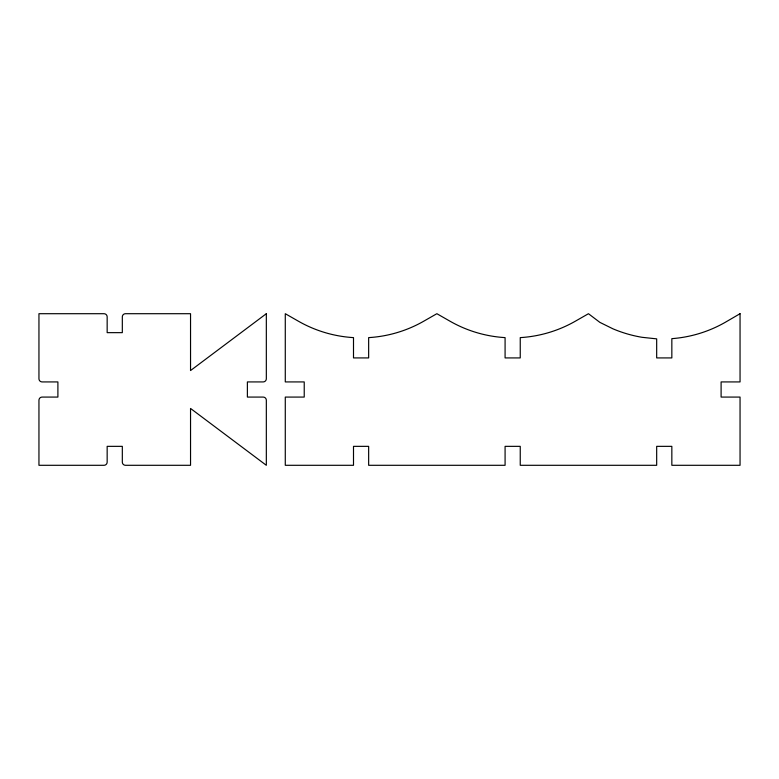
<?xml version="1.0" encoding="UTF-8"?>
<svg xmlns="http://www.w3.org/2000/svg" width="779" height="779" viewBox="0 0 779 779"><rect width="100%" height="100%" fill="white"/><g stroke="black" fill="none" stroke-linecap="round" stroke-linejoin="round"><path stroke-width="1.17" d="M266.33 313.703L190.543 370.551L190.543 313.703L125.477 313.703A3.155 3.155 0 0 0 122.322 316.868L122.322 332.652L107.161 332.652L107.161 316.868A3.155 3.155 0 0 0 104.006 313.703L38.95 313.703L38.95 378.76A3.155 3.155 0 0 0 42.105 381.924L57.899 381.924L57.899 397.076L42.105 397.076A3.155 3.155 0 0 0 38.95 400.24L38.95 465.297L104.006 465.297A3.155 3.155 0 0 0 107.161 462.132L107.161 446.348L122.322 446.348L122.322 462.132A3.155 3.155 0 0 0 125.477 465.297L190.543 465.297L190.543 408.449L266.33 465.297L266.33 400.24A3.155 3.155 0 0 0 263.175 397.076L247.381 397.076L247.381 381.924L263.175 381.924A3.155 3.155 0 0 0 266.33 378.76L266.33 313.703M740.05 313.703L725.171 322.36A126.325 126.325 0 0 1 671.839 338.651L671.839 357.921L656.678 357.921L656.678 338.865L642.081 337.307A129.791 129.791 0 0 1 613.015 328.855L599.849 322.36L588.466 313.713L575.33 321.211A126.325 126.325 0 0 1 520.245 337.619L520.245 357.921L505.084 357.921L505.084 337.619A126.325 126.325 0 0 1 450.009 321.211L436.873 313.703L423.737 321.211A126.325 126.325 0 0 1 368.652 337.619L368.652 357.921L353.5 357.921L353.5 337.619A126.325 126.325 0 0 1 298.415 321.211L285.28 313.703L285.28 381.924L304.229 381.924L304.229 397.076L285.28 397.086L285.28 465.297L353.5 465.297L353.5 446.348L368.652 446.348L368.652 465.297L505.084 465.297L505.084 446.348L520.245 446.348L520.245 465.297L656.678 465.297L656.678 446.348L671.839 446.348L671.839 465.297L740.05 465.297L740.05 397.076L721.101 397.076L721.101 381.924L740.05 381.924L740.05 313.703"/></g></svg>
